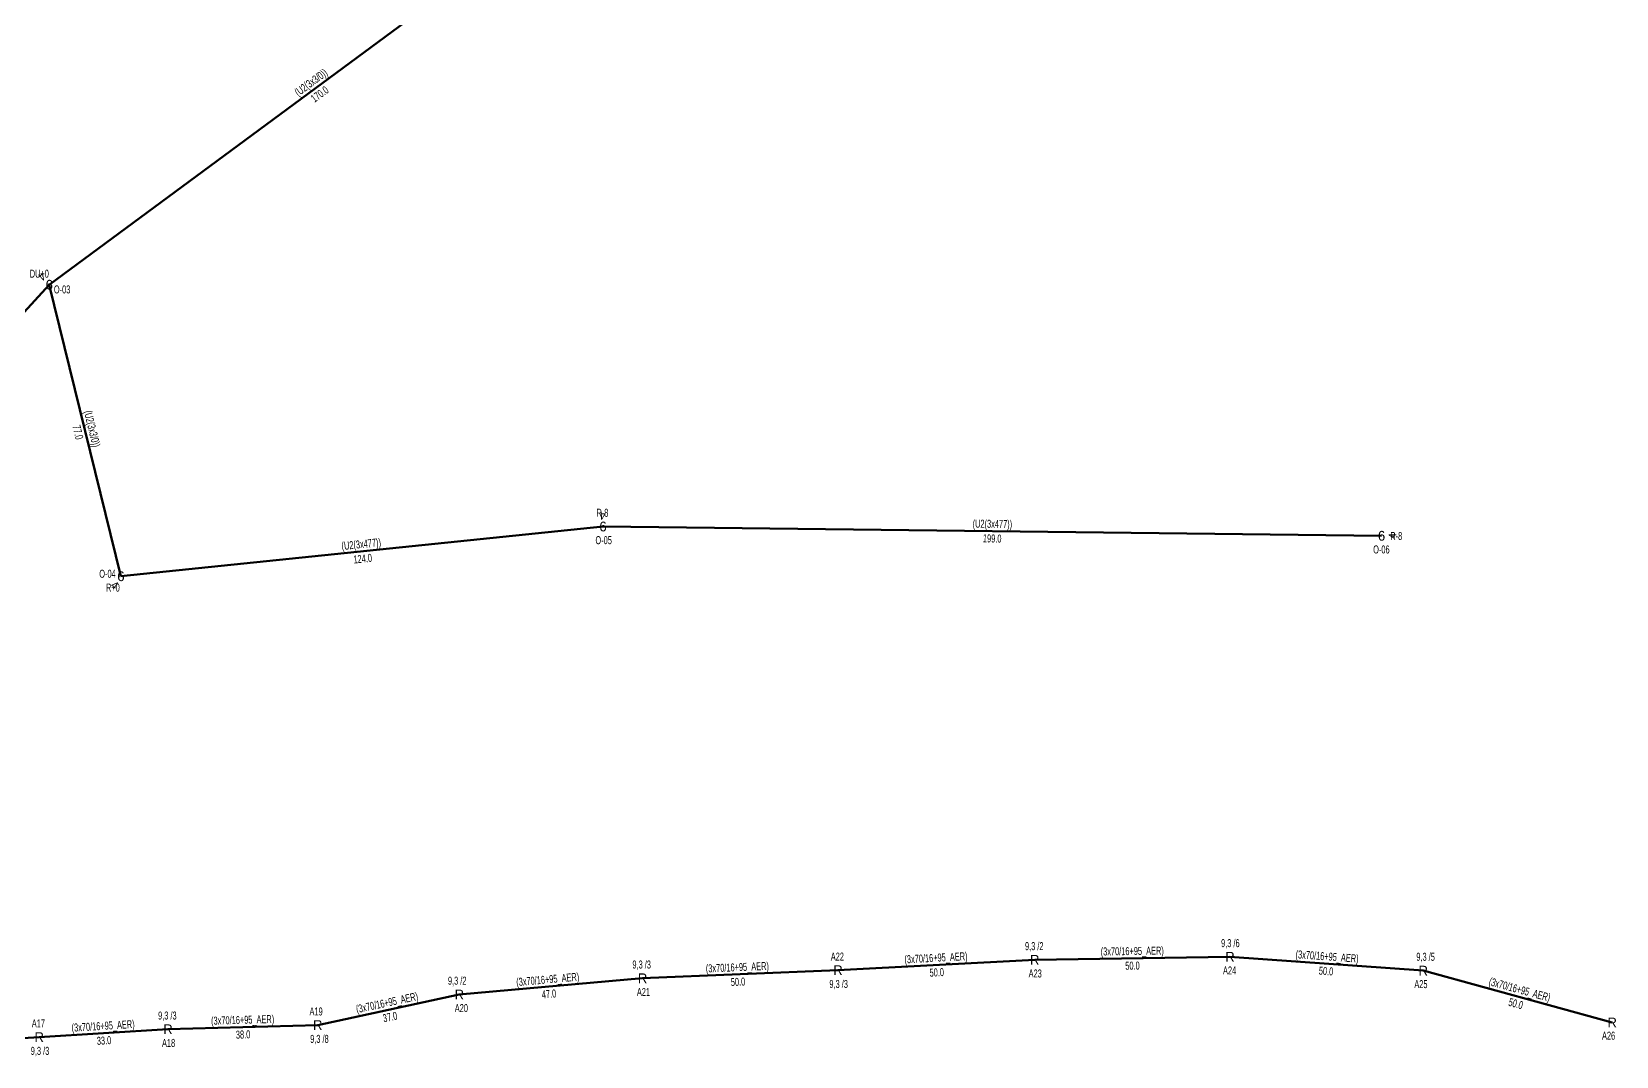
# Model space of a CAD drawing. Header units: millimetres. Extents: x 545573 to 547771, y 4041066 to 4042863.
# Drawn here: x 546957.2 to 547363.2, y 4042273.9 to 4042536.5 of the extents above; entities that cross this region are included whole.
import ezdxf
from ezdxf.enums import TextEntityAlignment as Align

# ---------------------------------------------------------------- set-up
doc = ezdxf.new("R2010")
doc.units = ezdxf.units.MM
for name, color, linetype, lineweight in [('DIREK_AG_MEVCUT', 120, 'Continuous', 25), ('DIREK_ENH_MEVCUT', 6, 'Continuous', 25), ('HAT_AG_HAVAI_MEVCUT', 126, 'Continuous', 50), ('HAT_ENH_HAVAI_MEVCUT', 6, 'Continuous', 70)]:
    doc.layers.add(name, color=color, linetype=linetype, lineweight=lineweight)
doc.styles.add('Direk', font='B_CAD')
doc.styles.get("Standard").update_dxf_attribs({"font": 'Arial'})

msp = doc.modelspace()

# ---------------------------------------------------------------- linework, layer by layer
at = {"layer": 'HAT_AG_HAVAI_MEVCUT'}
for p, q in [((547214.16, 4042298.63), (547163.75, 4042295.97)), ((547264.18, 4042299.41), (547214.16, 4042298.63)), ((547313.7, 4042295.87), (547264.18, 4042299.41)), ((547113.68, 4042293.9), (547066.72, 4042289.74)), ((547163.75, 4042295.97), (547113.68, 4042293.9)), ((547362.12, 4042282.57), (547313.7, 4042295.87)), ((547066.72, 4042289.74), (547030.45, 4042281.92)), ((546992.08, 4042280.84), (546959.08, 4042278.84)), ((547030.45, 4042281.92), (546992.08, 4042280.84)), ((546959.08, 4042278.84), (546920.97, 4042276.59))]:
    msp.add_line(p, q, dxfattribs=at)
at = {"layer": 'HAT_ENH_HAVAI_MEVCUT'}
for p, q in [((546961.66, 4042471.67), (547098.02, 4042572.4)), ((546866.02, 4042367.18), (546961.66, 4042471.67)), ((546961.66, 4042471.67), (546980.02, 4042396.95)), ((546980.02, 4042396.95), (547103.55, 4042409.71)), ((547103.55, 4042409.71), (547303.03, 4042407.33))]:
    msp.add_line(p, q, dxfattribs=at)

# ---------------------------------------------------------------- texts
at = {"layer": 'DIREK_AG_MEVCUT', "width": 0.53}
for s, p in [('9,3 /2', (547214.04, 4042302.15)), ('9,3 /6', (547264.28, 4042302.92)), ('9,3 /3', (547113.45, 4042297.44)), ('A22', (547163.59, 4042299.47)), ('A24', (547264.08, 4042295.91)), ('9,3 /5', (547314.31, 4042299.42)), ('9,3 /2', (547066.18, 4042293.29)), ('9,3 /3', (547163.92, 4042292.45)), ('A23', (547214.28, 4042295.14)), ('A25', (547313.11, 4042292.42)), ('A21', (547113.91, 4042290.41)), ('9,3 /3', (546991.92, 4042284.36)), ('A19', (547030.03, 4042285.4)), ('A20', (547067.25, 4042286.28)), ('A17', (546958.87, 4042282.34)), ('9,3 /3', (546959.29, 4042275.31)), ('A18', (546992.23, 4042277.34)), ('9,3 /8', (547030.88, 4042278.38)), ('A26', (547361.19, 4042279.2))]:
    msp.add_text(s, height=2.05, dxfattribs=at).set_placement(p, align=Align.MIDDLE_CENTER)
at = {"layer": 'DIREK_AG_MEVCUT', "style": 'Direk'}
for p in [(547163.75, 4042295.97), (547214.16, 4042298.63), (547264.18, 4042299.41), (547313.7, 4042295.87), (547113.68, 4042293.9), (547066.72, 4042289.74), (546992.08, 4042280.84), (547030.45, 4042281.92), (547362.12, 4042282.57), (546959.08, 4042278.84)]:
    msp.add_text('R', height=2.5, dxfattribs=at).set_placement(p, align=Align.MIDDLE_CENTER)
at = {"layer": 'DIREK_ENH_MEVCUT', "width": 0.53}
for s, p in [('DU+0', (546959.11, 4042474.51)), ('O-03', (546964.95, 4042470.48)), ('R-8', (547103.39, 4042413.22)), ('O-05', (547103.71, 4042406.21)), ('R-8', (547306.79, 4042407.28)), ('O-06', (547302.98, 4042403.83)), ('O-04', (546976.58, 4042397.6)), ('R+0', (546977.97, 4042394.05))]:
    msp.add_text(s, height=2.05, dxfattribs=at).set_placement(p, align=Align.MIDDLE_CENTER)
at = {"layer": 'DIREK_ENH_MEVCUT', "color": 32, "style": 'Direk'}
for rotation, p in [(221.9937, (546959.79, 4042473.75)), (182.6056, (547103.43, 4042412.51)), (449.3156, (547305.83, 4042407.29)), (324.8488, (546978.4, 4042394.66))]:
    msp.add_text('4', height=2, rotation=rotation, dxfattribs=at).set_placement(p, align=Align.MIDDLE_CENTER)
at = {"layer": 'DIREK_ENH_MEVCUT', "style": 'Direk'}
for p in [(546961.66, 4042471.67), (547103.55, 4042409.71), (547303.03, 4042407.33), (546980.02, 4042396.95)]:
    msp.add_text('6', height=2.5, dxfattribs=at).set_placement(p, align=Align.MIDDLE_CENTER)
at = {"layer": 'HAT_AG_HAVAI_MEVCUT', "lineweight": 30, "width": 0.53}
for rotation, p in [(360.8892, (547239.16, 4042299.87, 273607.08)), (355.9147, (547289, 4042298.49, 273632.09)), (362.4292, (547138.01, 4042295.73)), (363.0232, (547188.91, 4042298.15, 273581.88)), (365.0749, (547089.46, 4042292.61)), (344.6406, (547338.14, 4042290.04, 273656.85)), (372.1607, (547048.41, 4042286.66)), (361.6213, (547011.24, 4042282.23)), (363.4544, (546975.52, 4042280.69))]:
    msp.add_text('(3x70/16+95_AER)', height=2.05, rotation=rotation, dxfattribs=at).set_placement(p, align=Align.CENTER)
for s, rotation, p in [('50.0', 360.8892, (547239.19, 4042298.17, 273607.08)), ('50.0', 355.9147, (547288.88, 4042296.79, 273632.09)), ('50.0', 362.4292, (547138.08, 4042294.03)), ('50.0', 363.0232, (547189, 4042296.45, 273581.88)), ('47.0', 365.0749, (547089.61, 4042290.92)), ('50.0', 344.6406, (547337.69, 4042288.4, 273656.85)), ('37.0', 372.1607, (547048.76, 4042285)), ('38.0', 361.6213, (547011.29, 4042280.53)), ('33.0', 363.4544, (546975.63, 4042278.99))]:
    msp.add_text(s, height=2.05, rotation=rotation, dxfattribs=at).set_placement(p, align=Align.TOP_CENTER)
at = {"layer": 'HAT_ENH_HAVAI_MEVCUT', "lineweight": 30, "width": 0.53}
for s, rotation, p in [('(U2(3x3/0))', 36.4541, (547029.33, 4042522.72)), ('(U2(3x3/0))', 283.802, (546971.66, 4042434.51)), ('(U2(3x477))', 359.3156, (547203.3, 4042409.37)), ('(U2(3x477))', 5.8956, (547041.7, 4042404.18))]:
    msp.add_text(s, height=2.05, rotation=rotation, dxfattribs=at).set_placement(p, align=Align.CENTER)
for s, rotation, p in [('170.0', 36.4541, (547030.34, 4042521.35)), ('77.0', 283.802, (546970.01, 4042434.11)), ('199.0', 359.3156, (547203.28, 4042407.67)), ('124.0', 5.8956, (547041.87, 4042402.49))]:
    msp.add_text(s, height=2.05, rotation=rotation, dxfattribs=at).set_placement(p, align=Align.TOP_CENTER)

doc.saveas('drawing.dxf')
